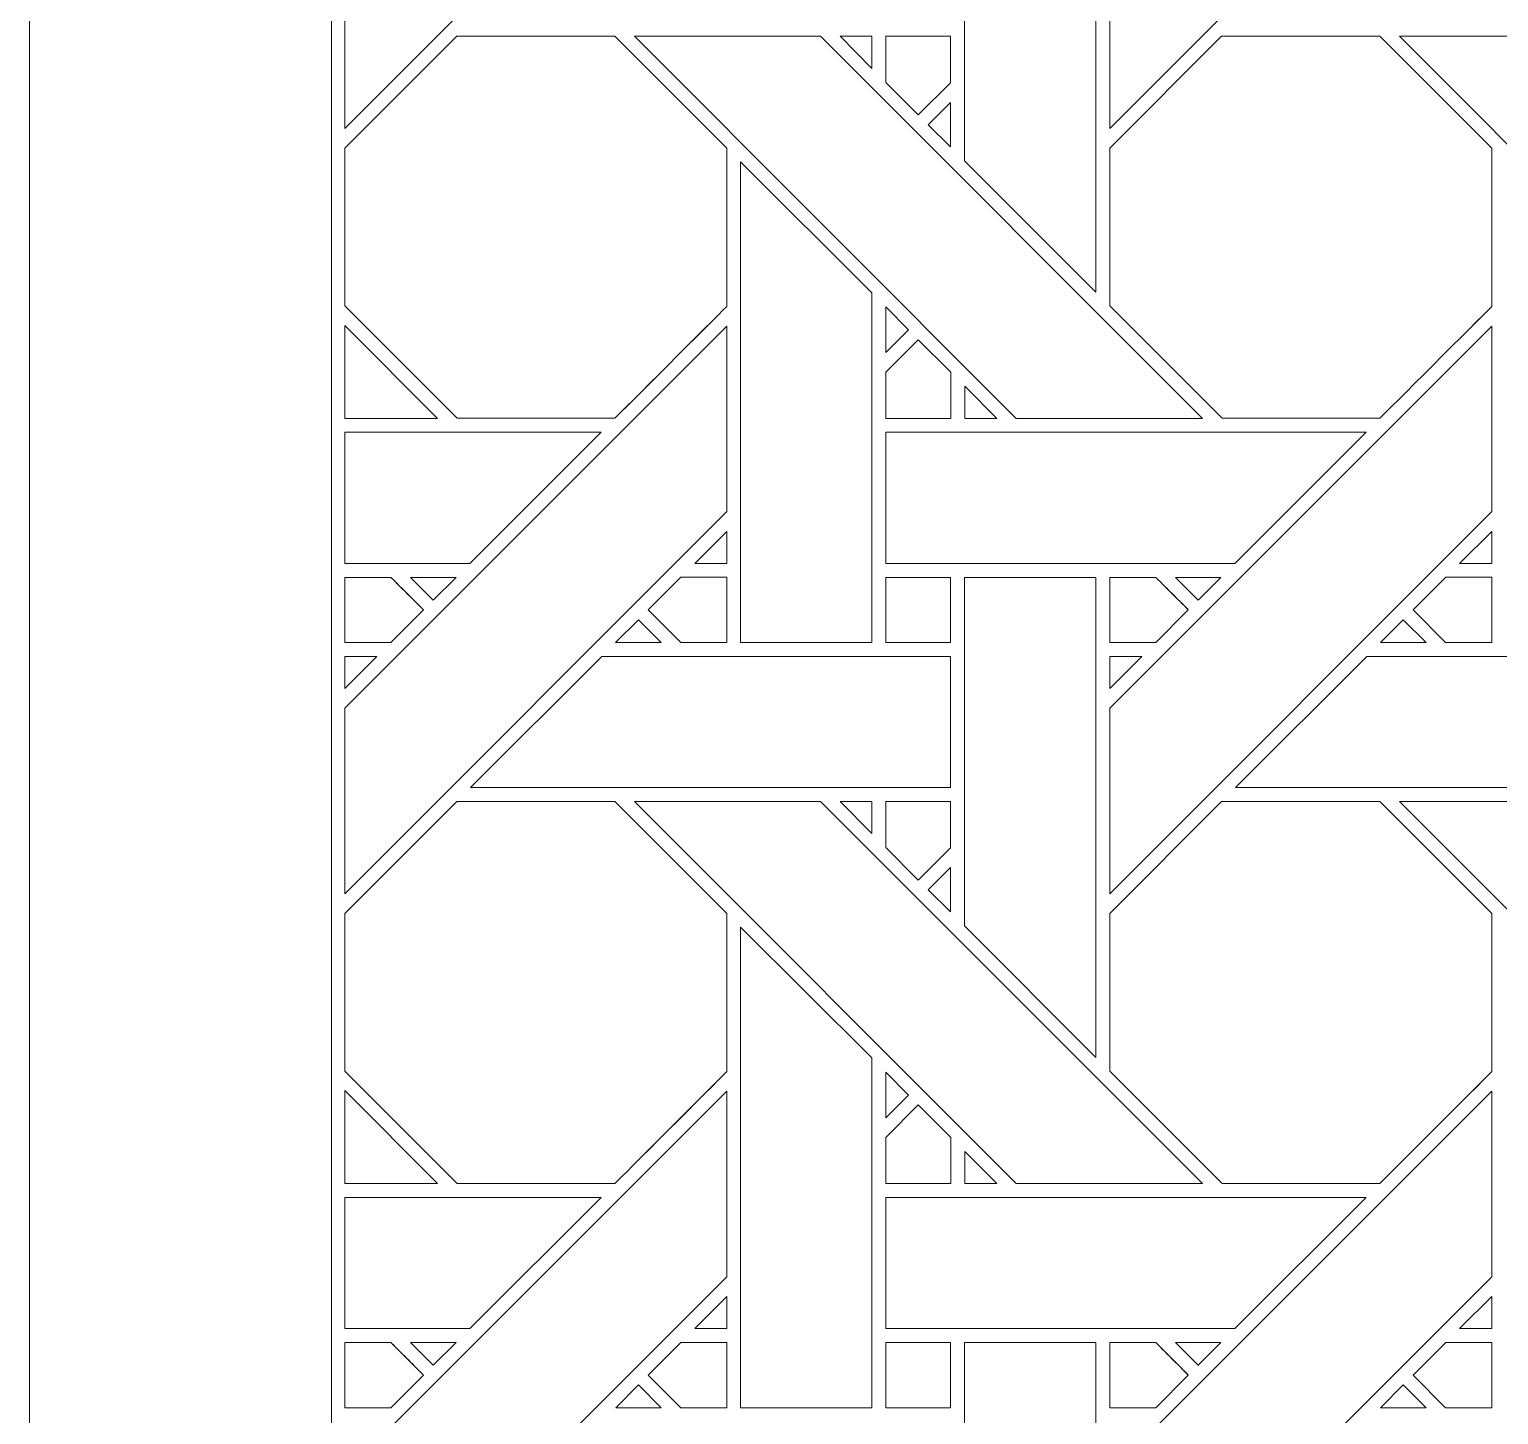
# Model space of a CAD drawing. Header units: inches. Extents: x 9.38 to 15.38, y 6.09 to 12.09.
# Drawn here: x 9.383 to 11.205, y 9.046 to 10.763 of the extents above; entities that cross this region are included whole.
import ezdxf

# ---------------------------------------------------------------- set-up
doc = ezdxf.new("R2010")
doc.units = ezdxf.units.IN
doc.header["$MEASUREMENT"] = 0
doc.layers.add('Design', color=7, linetype='Continuous', lineweight=0)

msp = doc.modelspace()

# ---------------------------------------------------------------- linework, layer by layer
at = {"layer": 'Design'}
for points, knots in [([(9.3829, 12.0948), (9.3829, 12.0948), (9.3829, 6.0948), (9.3829, 6.0948), (9.3829, 6.0948), (15.3829, 6.0948), (15.3829, 6.0948), (15.3829, 6.0948), (15.3829, 12.0948), (15.3829, 12.0948), (15.3829, 12.0948), (9.3829, 12.0948), (9.3829, 12.0948)], [0, 0, 0, 0, 1, 1, 1, 2, 2, 2, 3, 3, 3, 4, 4, 4, 4]), ([(9.7577, 11.7199), (9.7577, 11.7199), (9.7577, 6.4696), (9.7577, 6.4696), (9.7577, 6.4696), (15.008, 6.4696), (15.008, 6.4696), (15.008, 6.4696), (15.008, 11.7199), (15.008, 11.7199), (15.008, 11.7199), (9.7577, 11.7199), (9.7577, 11.7199)], [0, 0, 0, 0, 1, 1, 1, 2, 2, 2, 3, 3, 3, 4, 4, 4, 4]), ([(10.2479, 11.3441), (10.2479, 11.3441), (10.2479, 11.1141), (10.2479, 11.1141), (10.2479, 11.1141), (9.7742, 10.6404), (9.7742, 10.6404), (9.7742, 10.6404), (9.7742, 10.8705), (9.7742, 10.8705), (9.7742, 10.8705), (10.2479, 11.3441), (10.2479, 11.3441)], [0, 0, 0, 0, 1, 1, 1, 2, 2, 2, 3, 3, 3, 4, 4, 4, 4]), ([(11.1966, 11.1141), (11.1966, 11.1141), (10.7229, 10.6404), (10.7229, 10.6404), (10.7229, 10.6404), (10.7229, 10.8705), (10.7229, 10.8705), (10.7229, 10.8705), (11.1966, 11.3441), (11.1966, 11.3441), (11.1966, 11.3441), (11.1966, 11.1141), (11.1966, 11.1141)], [0, 0, 0, 0, 1, 1, 1, 2, 2, 2, 3, 3, 3, 4, 4, 4, 4]), ([(10.7058, 11.0326), (10.7058, 11.0326), (10.7058, 10.4375), (10.7058, 10.4375), (10.7058, 10.4375), (10.5429, 10.6005), (10.5429, 10.6005), (10.5429, 10.6005), (10.5429, 11.0326), (10.5429, 11.0326), (10.5429, 11.0326), (10.7058, 11.0326), (10.7058, 11.0326)], [0, 0, 0, 0, 1, 1, 1, 2, 2, 2, 3, 3, 3, 4, 4, 4, 4]), ([(9.9129, 10.7548), (9.9129, 10.7548), (10.1091, 10.7548), (10.1091, 10.7548), (10.1091, 10.7548), (10.2478, 10.6161), (10.2478, 10.6161), (10.2478, 10.6161), (10.2478, 10.4199), (10.2478, 10.4199), (10.23, 10.4019), (10.1181, 10.2902), (10.1091, 10.2812), (10.1091, 10.2812), (9.9134, 10.2812), (9.9134, 10.2812), (9.9134, 10.2812), (9.7742, 10.4204), (9.7742, 10.4204), (9.7742, 10.4204), (9.7742, 10.6161), (9.7742, 10.6161), (9.7742, 10.6161), (9.9129, 10.7548), (9.9129, 10.7548)], [0, 0, 0, 0, 1, 1, 1, 2, 2, 2, 3, 3, 3, 4, 4, 4, 5, 5, 5, 6, 6, 6, 7, 7, 7, 8, 8, 8, 8]), ([(9.9129, 10.7548), (9.9129, 10.7548), (10.1091, 10.7548), (10.1091, 10.7548), (10.1091, 10.7548), (10.2478, 10.6161), (10.2478, 10.6161), (10.2478, 10.6161), (10.2478, 10.4199), (10.2478, 10.4199), (10.23, 10.4018), (10.118, 10.2901), (10.1091, 10.2812), (10.1091, 10.2812), (9.9134, 10.2812), (9.9134, 10.2812), (9.9134, 10.2812), (9.7742, 10.4204), (9.7742, 10.4204), (9.7742, 10.4204), (9.7742, 10.6161), (9.7742, 10.6161), (9.7742, 10.6161), (9.9129, 10.7548), (9.9129, 10.7548)], [0, 0, 0, 0, 1, 1, 1, 2, 2, 2, 3, 3, 3, 4, 4, 4, 5, 5, 5, 6, 6, 6, 7, 7, 7, 8, 8, 8, 8]), ([(10.3643, 10.7548), (10.3643, 10.7548), (10.838, 10.2811), (10.838, 10.2811), (10.838, 10.2811), (10.6069, 10.2811), (10.6069, 10.2811), (10.6069, 10.2811), (10.1334, 10.7548), (10.1334, 10.7548), (10.1334, 10.7548), (10.3643, 10.7548), (10.3643, 10.7548)], [0, 0, 0, 0, 1, 1, 1, 2, 2, 2, 3, 3, 3, 4, 4, 4, 4]), ([(10.4279, 10.7548), (10.4279, 10.7548), (10.4279, 10.715), (10.4279, 10.715), (10.4279, 10.715), (10.3884, 10.7548), (10.3884, 10.7548), (10.3884, 10.7548), (10.4279, 10.7548), (10.4279, 10.7548)], [0, 0, 0, 0, 1, 1, 1, 2, 2, 2, 3, 3, 3, 3]), ([(10.5253, 10.7548), (10.5253, 10.7548), (10.5253, 10.6972), (10.5253, 10.6972), (10.5253, 10.6972), (10.4854, 10.6573), (10.4854, 10.6573), (10.4854, 10.6573), (10.445, 10.6976), (10.445, 10.6976), (10.445, 10.6976), (10.445, 10.7548), (10.445, 10.7548), (10.445, 10.7548), (10.5253, 10.7548), (10.5253, 10.7548)], [0, 0, 0, 0, 1, 1, 1, 2, 2, 2, 3, 3, 3, 4, 4, 4, 5, 5, 5, 5]), ([(10.4854, 10.6573), (10.4854, 10.6573), (10.445, 10.6976), (10.445, 10.6976), (10.445, 10.6976), (10.445, 10.7548), (10.445, 10.7548), (10.445, 10.7548), (10.5253, 10.7548), (10.5253, 10.7548), (10.5253, 10.7548), (10.5253, 10.6972), (10.5253, 10.6972), (10.5253, 10.6972), (10.4854, 10.6573), (10.4854, 10.6573)], [0, 0, 0, 0, 1, 1, 1, 2, 2, 2, 3, 3, 3, 4, 4, 4, 5, 5, 5, 5]), ([(10.8616, 10.7548), (10.8616, 10.7548), (11.0578, 10.7548), (11.0578, 10.7548), (11.0578, 10.7548), (11.1966, 10.6161), (11.1966, 10.6161), (11.1966, 10.6161), (11.1966, 10.4198), (11.1966, 10.4198), (11.1788, 10.4019), (11.0669, 10.2902), (11.0579, 10.2812), (11.0579, 10.2812), (10.8622, 10.2812), (10.8622, 10.2812), (10.8622, 10.2812), (10.7229, 10.4204), (10.7229, 10.4204), (10.7229, 10.4204), (10.7229, 10.6161), (10.7229, 10.6161), (10.7229, 10.6161), (10.8616, 10.7548), (10.8616, 10.7548)], [0, 0, 0, 0, 1, 1, 1, 2, 2, 2, 3, 3, 3, 4, 4, 4, 5, 5, 5, 6, 6, 6, 7, 7, 7, 8, 8, 8, 8]), ([(11.1966, 10.6161), (11.1966, 10.6161), (11.1966, 10.4198), (11.1966, 10.4198), (11.1787, 10.4019), (11.0668, 10.2901), (11.0579, 10.2812), (11.0579, 10.2812), (10.8622, 10.2812), (10.8622, 10.2812), (10.8622, 10.2812), (10.7229, 10.4204), (10.7229, 10.4204), (10.7229, 10.4204), (10.7229, 10.6161), (10.7229, 10.6161), (10.7229, 10.6161), (10.8616, 10.7548), (10.8616, 10.7548), (10.8616, 10.7548), (11.0578, 10.7548), (11.0578, 10.7548), (11.0578, 10.7548), (11.1966, 10.6161), (11.1966, 10.6161)], [0, 0, 0, 0, 1, 1, 1, 2, 2, 2, 3, 3, 3, 4, 4, 4, 5, 5, 5, 6, 6, 6, 7, 7, 7, 8, 8, 8, 8]), ([(11.7867, 10.2811), (11.7867, 10.2811), (11.5556, 10.2811), (11.5556, 10.2811), (11.5556, 10.2811), (11.0821, 10.7548), (11.0821, 10.7548), (11.0821, 10.7548), (11.313, 10.7548), (11.313, 10.7548), (11.313, 10.7548), (11.7867, 10.2811), (11.7867, 10.2811)], [0, 0, 0, 0, 1, 1, 1, 2, 2, 2, 3, 3, 3, 4, 4, 4, 4]), ([(10.5253, 10.6729), (10.5253, 10.6729), (10.5253, 10.6178), (10.5253, 10.6178), (10.5253, 10.6178), (10.4976, 10.6452), (10.4976, 10.6452), (10.4976, 10.6452), (10.5253, 10.6729), (10.5253, 10.6729)], [0, 0, 0, 0, 1, 1, 1, 2, 2, 2, 3, 3, 3, 3]), ([(10.4278, 10.4368), (10.4278, 10.4368), (10.4278, 10.0031), (10.4278, 10.0031), (10.4278, 10.0031), (10.265, 10.0031), (10.265, 10.0031), (10.265, 10.0031), (10.265, 10.599), (10.265, 10.599), (10.265, 10.599), (10.4278, 10.4368), (10.4278, 10.4368)], [0, 0, 0, 0, 1, 1, 1, 2, 2, 2, 3, 3, 3, 4, 4, 4, 4]), ([(10.4451, 10.3626), (10.4451, 10.3626), (10.4451, 10.4193), (10.4451, 10.4193), (10.4451, 10.4193), (10.4733, 10.3908), (10.4733, 10.3908), (10.4733, 10.3908), (10.4451, 10.3626), (10.4451, 10.3626)], [0, 0, 0, 0, 1, 1, 1, 2, 2, 2, 3, 3, 3, 3]), ([(9.8892, 10.2811), (9.8892, 10.2811), (9.7742, 10.2811), (9.7742, 10.2811), (9.7742, 10.2811), (9.7742, 10.3962), (9.7742, 10.3962), (9.7742, 10.3962), (9.8892, 10.2811), (9.8892, 10.2811)], [0, 0, 0, 0, 1, 1, 1, 2, 2, 2, 3, 3, 3, 3]), ([(10.2479, 10.3954), (10.2479, 10.3954), (10.2479, 10.1654), (10.2479, 10.1654), (10.2479, 10.1654), (9.7742, 9.6917), (9.7742, 9.6917), (9.7742, 9.6917), (9.7742, 9.9218), (9.7742, 9.9218), (9.7742, 9.9218), (10.2479, 10.3954), (10.2479, 10.3954)], [0, 0, 0, 0, 1, 1, 1, 2, 2, 2, 3, 3, 3, 4, 4, 4, 4]), ([(10.7229, 9.9218), (10.7229, 9.9218), (11.1966, 10.3954), (11.1966, 10.3954), (11.1966, 10.3954), (11.1966, 10.1654), (11.1966, 10.1654), (11.1966, 10.1654), (10.7229, 9.6917), (10.7229, 9.6917), (10.7229, 9.6917), (10.7229, 9.9218), (10.7229, 9.9218)], [0, 0, 0, 0, 1, 1, 1, 2, 2, 2, 3, 3, 3, 4, 4, 4, 4]), ([(10.4451, 10.2809), (10.4451, 10.2809), (10.4451, 10.3382), (10.4451, 10.3382), (10.4451, 10.3382), (10.4854, 10.3785), (10.4854, 10.3785), (10.4854, 10.3785), (10.5257, 10.3382), (10.5257, 10.3382), (10.5257, 10.3382), (10.5257, 10.2809), (10.5257, 10.2809), (10.5257, 10.2809), (10.4451, 10.2809), (10.4451, 10.2809)], [0, 0, 0, 0, 1, 1, 1, 2, 2, 2, 3, 3, 3, 4, 4, 4, 5, 5, 5, 5]), ([(10.4854, 10.3785), (10.4854, 10.3785), (10.5257, 10.3382), (10.5257, 10.3382), (10.5257, 10.3382), (10.5257, 10.2809), (10.5257, 10.2809), (10.5257, 10.2809), (10.4451, 10.2809), (10.4451, 10.2809), (10.4451, 10.2809), (10.4451, 10.3382), (10.4451, 10.3382), (10.4451, 10.3382), (10.4854, 10.3785), (10.4854, 10.3785)], [0, 0, 0, 0, 1, 1, 1, 2, 2, 2, 3, 3, 3, 4, 4, 4, 5, 5, 5, 5]), ([(10.543, 10.2811), (10.543, 10.2811), (10.543, 10.3209), (10.543, 10.3209), (10.543, 10.3209), (10.5827, 10.2811), (10.5827, 10.2811), (10.5827, 10.2811), (10.543, 10.2811), (10.543, 10.2811)], [0, 0, 0, 0, 1, 1, 1, 2, 2, 2, 3, 3, 3, 3]), ([(9.7742, 10.2639), (9.7742, 10.2639), (10.0921, 10.2639), (10.0921, 10.2639), (10.0921, 10.2639), (9.9293, 10.1012), (9.9293, 10.1012), (9.9293, 10.1012), (9.7742, 10.1012), (9.7742, 10.1012), (9.7742, 10.1012), (9.7742, 10.2639), (9.7742, 10.2639)], [0, 0, 0, 0, 1, 1, 1, 2, 2, 2, 3, 3, 3, 4, 4, 4, 4]), ([(10.4451, 10.1012), (10.4451, 10.1012), (10.4451, 10.2639), (10.4451, 10.2639), (10.4451, 10.2639), (11.0408, 10.2639), (11.0408, 10.2639), (11.0408, 10.2639), (10.8781, 10.1012), (10.8781, 10.1012), (10.8781, 10.1012), (10.4451, 10.1012), (10.4451, 10.1012)], [0, 0, 0, 0, 1, 1, 1, 2, 2, 2, 3, 3, 3, 4, 4, 4, 4]), ([(10.2081, 10.1012), (10.2081, 10.1012), (10.2479, 10.141), (10.2479, 10.141), (10.2479, 10.141), (10.2479, 10.1012), (10.2479, 10.1012), (10.2479, 10.1012), (10.2081, 10.1012), (10.2081, 10.1012)], [0, 0, 0, 0, 1, 1, 1, 2, 2, 2, 3, 3, 3, 3]), ([(11.1568, 10.1012), (11.1568, 10.1012), (11.1966, 10.141), (11.1966, 10.141), (11.1966, 10.141), (11.1966, 10.1012), (11.1966, 10.1012), (11.1966, 10.1012), (11.1568, 10.1012), (11.1568, 10.1012)], [0, 0, 0, 0, 1, 1, 1, 2, 2, 2, 3, 3, 3, 3]), ([(9.8313, 10.0839), (9.8364, 10.0788), (9.8672, 10.048), (9.8716, 10.0436), (9.8716, 10.0436), (9.8312, 10.0032), (9.8312, 10.0032), (9.8312, 10.0032), (9.7742, 10.0032), (9.7742, 10.0032), (9.7742, 10.0032), (9.7742, 10.0839), (9.7742, 10.0839), (9.7742, 10.0839), (9.8313, 10.0839), (9.8313, 10.0839)], [0, 0, 0, 0, 1, 1, 1, 2, 2, 2, 3, 3, 3, 4, 4, 4, 5, 5, 5, 5]), ([(9.8559, 10.0593), (9.8559, 10.0593), (9.8716, 10.0436), (9.8716, 10.0436), (9.8716, 10.0436), (9.8312, 10.0032), (9.8312, 10.0032), (9.8312, 10.0032), (9.7742, 10.0032), (9.7742, 10.0032), (9.7742, 10.0032), (9.7742, 10.0839), (9.7742, 10.0839), (9.7742, 10.0839), (9.8313, 10.0839), (9.8313, 10.0839), (9.8366, 10.0786), (9.8466, 10.0686), (9.8559, 10.0593)], [0, 0, 0, 0, 1, 1, 1, 2, 2, 2, 3, 3, 3, 4, 4, 4, 5, 5, 5, 6, 6, 6, 6]), ([(9.8838, 10.0557), (9.8838, 10.0557), (9.8556, 10.0839), (9.8556, 10.0839), (9.8556, 10.0839), (9.9121, 10.0839), (9.9121, 10.0839), (9.9121, 10.0839), (9.8838, 10.0557), (9.8838, 10.0557)], [0, 0, 0, 0, 1, 1, 1, 2, 2, 2, 3, 3, 3, 3]), ([(10.1907, 10.0031), (10.1907, 10.0031), (10.1504, 10.0435), (10.1504, 10.0435), (10.1504, 10.0435), (10.1908, 10.084), (10.1908, 10.084), (10.1908, 10.084), (10.2479, 10.084), (10.2479, 10.084), (10.2479, 10.084), (10.2479, 10.0031), (10.2479, 10.0031), (10.2479, 10.0031), (10.1907, 10.0031), (10.1907, 10.0031)], [0, 0, 0, 0, 1, 1, 1, 2, 2, 2, 3, 3, 3, 4, 4, 4, 5, 5, 5, 5]), ([(10.2479, 10.084), (10.2479, 10.084), (10.2479, 10.0031), (10.2479, 10.0031), (10.2479, 10.0031), (10.1907, 10.0031), (10.1907, 10.0031), (10.1907, 10.0031), (10.1504, 10.0435), (10.1504, 10.0435), (10.1504, 10.0435), (10.1908, 10.084), (10.1908, 10.084), (10.1908, 10.084), (10.2479, 10.084), (10.2479, 10.084)], [0, 0, 0, 0, 1, 1, 1, 2, 2, 2, 3, 3, 3, 4, 4, 4, 5, 5, 5, 5]), ([(10.4451, 10.0031), (10.4451, 10.0031), (10.4451, 10.0839), (10.4451, 10.0839), (10.4451, 10.0839), (10.5253, 10.0839), (10.5253, 10.0839), (10.5253, 10.0839), (10.5253, 10.0031), (10.5253, 10.0031), (10.5253, 10.0031), (10.4451, 10.0031), (10.4451, 10.0031)], [0, 0, 0, 0, 1, 1, 1, 2, 2, 2, 3, 3, 3, 4, 4, 4, 4]), ([(10.4451, 10.0839), (10.4451, 10.0839), (10.5253, 10.0839), (10.5253, 10.0839), (10.5253, 10.0839), (10.5253, 10.0031), (10.5253, 10.0031), (10.5253, 10.0031), (10.4451, 10.0031), (10.4451, 10.0031), (10.4451, 10.0031), (10.4451, 10.0839), (10.4451, 10.0839)], [0, 0, 0, 0, 1, 1, 1, 2, 2, 2, 3, 3, 3, 4, 4, 4, 4]), ([(10.7058, 10.0839), (10.7058, 10.0839), (10.7058, 9.4888), (10.7058, 9.4888), (10.7058, 9.4888), (10.5429, 9.6517), (10.5429, 9.6517), (10.5429, 9.6517), (10.5429, 10.0839), (10.5429, 10.0839), (10.5429, 10.0839), (10.7058, 10.0839), (10.7058, 10.0839)], [0, 0, 0, 0, 1, 1, 1, 2, 2, 2, 3, 3, 3, 4, 4, 4, 4]), ([(10.78, 10.0839), (10.7851, 10.0788), (10.8159, 10.048), (10.8203, 10.0436), (10.8203, 10.0436), (10.7799, 10.0032), (10.7799, 10.0032), (10.7799, 10.0032), (10.7229, 10.0032), (10.7229, 10.0032), (10.7229, 10.0032), (10.7229, 10.0839), (10.7229, 10.0839), (10.7229, 10.0839), (10.78, 10.0839), (10.78, 10.0839)], [0, 0, 0, 0, 1, 1, 1, 2, 2, 2, 3, 3, 3, 4, 4, 4, 5, 5, 5, 5]), ([(10.8203, 10.0436), (10.8203, 10.0436), (10.7799, 10.0032), (10.7799, 10.0032), (10.7799, 10.0032), (10.7229, 10.0032), (10.7229, 10.0032), (10.7229, 10.0032), (10.7229, 10.0839), (10.7229, 10.0839), (10.7229, 10.0839), (10.78, 10.0839), (10.78, 10.0839), (10.7852, 10.0787), (10.816, 10.0479), (10.8203, 10.0436)], [0, 0, 0, 0, 1, 1, 1, 2, 2, 2, 3, 3, 3, 4, 4, 4, 5, 5, 5, 5]), ([(10.8044, 10.0839), (10.8044, 10.0839), (10.8608, 10.0839), (10.8608, 10.0839), (10.8608, 10.0839), (10.8326, 10.0557), (10.8326, 10.0557), (10.8326, 10.0557), (10.8044, 10.0839), (10.8044, 10.0839)], [0, 0, 0, 0, 1, 1, 1, 2, 2, 2, 3, 3, 3, 3]), ([(11.1395, 10.0031), (11.1395, 10.0031), (11.0991, 10.0435), (11.0991, 10.0435), (11.0991, 10.0435), (11.1396, 10.084), (11.1396, 10.084), (11.1396, 10.084), (11.1966, 10.084), (11.1966, 10.084), (11.1966, 10.084), (11.1966, 10.0031), (11.1966, 10.0031), (11.1966, 10.0031), (11.1395, 10.0031), (11.1395, 10.0031)], [0, 0, 0, 0, 1, 1, 1, 2, 2, 2, 3, 3, 3, 4, 4, 4, 5, 5, 5, 5]), ([(11.0991, 10.0435), (11.0991, 10.0435), (11.1396, 10.084), (11.1396, 10.084), (11.1396, 10.084), (11.1966, 10.084), (11.1966, 10.084), (11.1966, 10.084), (11.1966, 10.0031), (11.1966, 10.0031), (11.1966, 10.0031), (11.1395, 10.0031), (11.1395, 10.0031), (11.1395, 10.0031), (11.0991, 10.0435), (11.0991, 10.0435)], [0, 0, 0, 0, 1, 1, 1, 2, 2, 2, 3, 3, 3, 4, 4, 4, 5, 5, 5, 5]), ([(10.1666, 10.0031), (10.1666, 10.0031), (10.11, 10.0031), (10.11, 10.0031), (10.11, 10.0031), (10.1383, 10.0314), (10.1383, 10.0314), (10.1383, 10.0314), (10.1666, 10.0031), (10.1666, 10.0031)], [0, 0, 0, 0, 1, 1, 1, 2, 2, 2, 3, 3, 3, 3]), ([(11.1153, 10.0031), (11.1153, 10.0031), (11.0588, 10.0031), (11.0588, 10.0031), (11.0588, 10.0031), (11.087, 10.0314), (11.087, 10.0314), (11.087, 10.0314), (11.1153, 10.0031), (11.1153, 10.0031)], [0, 0, 0, 0, 1, 1, 1, 2, 2, 2, 3, 3, 3, 3]), ([(9.7742, 9.9462), (9.7742, 9.9462), (9.7742, 9.986), (9.7742, 9.986), (9.7742, 9.986), (9.814, 9.986), (9.814, 9.986), (9.814, 9.986), (9.7742, 9.9462), (9.7742, 9.9462)], [0, 0, 0, 0, 1, 1, 1, 2, 2, 2, 3, 3, 3, 3]), ([(10.5253, 9.986), (10.5253, 9.986), (10.5253, 9.8232), (10.5253, 9.8232), (10.5253, 9.8232), (9.93, 9.8232), (9.93, 9.8232), (9.93, 9.8232), (10.0929, 9.986), (10.0929, 9.986), (10.0929, 9.986), (10.5253, 9.986), (10.5253, 9.986)], [0, 0, 0, 0, 1, 1, 1, 2, 2, 2, 3, 3, 3, 4, 4, 4, 4]), ([(10.7628, 9.986), (10.7628, 9.986), (10.7229, 9.9462), (10.7229, 9.9462), (10.7229, 9.9462), (10.7229, 9.986), (10.7229, 9.986), (10.7229, 9.986), (10.7628, 9.986), (10.7628, 9.986)], [0, 0, 0, 0, 1, 1, 1, 2, 2, 2, 3, 3, 3, 3]), ([(11.0416, 9.986), (11.0416, 9.986), (11.4741, 9.986), (11.4741, 9.986), (11.4741, 9.986), (11.4741, 9.8232), (11.4741, 9.8232), (11.4741, 9.8232), (10.8788, 9.8232), (10.8788, 9.8232), (10.8788, 9.8232), (11.0416, 9.986), (11.0416, 9.986)], [0, 0, 0, 0, 1, 1, 1, 2, 2, 2, 3, 3, 3, 4, 4, 4, 4]), ([(9.9129, 9.8061), (9.9129, 9.8061), (10.1091, 9.8061), (10.1091, 9.8061), (10.1091, 9.8061), (10.2478, 9.6673), (10.2478, 9.6673), (10.2478, 9.6673), (10.2478, 9.4711), (10.2478, 9.4711), (10.23, 9.4532), (10.1181, 9.3414), (10.1091, 9.3324), (10.1091, 9.3324), (9.9134, 9.3324), (9.9134, 9.3324), (9.9134, 9.3324), (9.7742, 9.4717), (9.7742, 9.4717), (9.7742, 9.4717), (9.7742, 9.6673), (9.7742, 9.6673), (9.7742, 9.6673), (9.9129, 9.8061), (9.9129, 9.8061)], [0, 0, 0, 0, 1, 1, 1, 2, 2, 2, 3, 3, 3, 4, 4, 4, 5, 5, 5, 6, 6, 6, 7, 7, 7, 8, 8, 8, 8]), ([(9.9129, 9.8061), (9.9129, 9.8061), (10.1091, 9.8061), (10.1091, 9.8061), (10.1091, 9.8061), (10.2478, 9.6673), (10.2478, 9.6673), (10.2478, 9.6673), (10.2478, 9.4711), (10.2478, 9.4711), (10.2301, 9.4533), (10.1182, 9.3415), (10.1091, 9.3324), (10.1091, 9.3324), (9.9134, 9.3324), (9.9134, 9.3324), (9.9134, 9.3324), (9.7742, 9.4717), (9.7742, 9.4717), (9.7742, 9.4717), (9.7742, 9.6673), (9.7742, 9.6673), (9.7742, 9.6673), (9.9129, 9.8061), (9.9129, 9.8061)], [0, 0, 0, 0, 1, 1, 1, 2, 2, 2, 3, 3, 3, 4, 4, 4, 5, 5, 5, 6, 6, 6, 7, 7, 7, 8, 8, 8, 8]), ([(10.3643, 9.8061), (10.3643, 9.8061), (10.838, 9.3324), (10.838, 9.3324), (10.838, 9.3324), (10.6069, 9.3324), (10.6069, 9.3324), (10.6069, 9.3324), (10.1334, 9.8061), (10.1334, 9.8061), (10.1334, 9.8061), (10.3643, 9.8061), (10.3643, 9.8061)], [0, 0, 0, 0, 1, 1, 1, 2, 2, 2, 3, 3, 3, 4, 4, 4, 4]), ([(10.4279, 9.8061), (10.4279, 9.8061), (10.4279, 9.7662), (10.4279, 9.7662), (10.4279, 9.7662), (10.3884, 9.8061), (10.3884, 9.8061), (10.3884, 9.8061), (10.4279, 9.8061), (10.4279, 9.8061)], [0, 0, 0, 0, 1, 1, 1, 2, 2, 2, 3, 3, 3, 3]), ([(10.5253, 9.8061), (10.5253, 9.8061), (10.5253, 9.7485), (10.5253, 9.7485), (10.5253, 9.7485), (10.4854, 9.7085), (10.4854, 9.7085), (10.4854, 9.7085), (10.445, 9.7489), (10.445, 9.7489), (10.445, 9.7489), (10.445, 9.8061), (10.445, 9.8061), (10.445, 9.8061), (10.5253, 9.8061), (10.5253, 9.8061)], [0, 0, 0, 0, 1, 1, 1, 2, 2, 2, 3, 3, 3, 4, 4, 4, 5, 5, 5, 5]), ([(10.4854, 9.7085), (10.4854, 9.7085), (10.445, 9.7489), (10.445, 9.7489), (10.445, 9.7489), (10.445, 9.8061), (10.445, 9.8061), (10.445, 9.8061), (10.5253, 9.8061), (10.5253, 9.8061), (10.5253, 9.8061), (10.5253, 9.7485), (10.5253, 9.7485), (10.5253, 9.7485), (10.4854, 9.7085), (10.4854, 9.7085)], [0, 0, 0, 0, 1, 1, 1, 2, 2, 2, 3, 3, 3, 4, 4, 4, 5, 5, 5, 5]), ([(10.8616, 9.8061), (10.8616, 9.8061), (11.0578, 9.8061), (11.0578, 9.8061), (11.0578, 9.8061), (11.1966, 9.6673), (11.1966, 9.6673), (11.1966, 9.6673), (11.1966, 9.4711), (11.1966, 9.4711), (11.1788, 9.4532), (11.0669, 9.3414), (11.0579, 9.3324), (11.0579, 9.3324), (10.8622, 9.3324), (10.8622, 9.3324), (10.8622, 9.3324), (10.7229, 9.4717), (10.7229, 9.4717), (10.7229, 9.4717), (10.7229, 9.6673), (10.7229, 9.6673), (10.7229, 9.6673), (10.8616, 9.8061), (10.8616, 9.8061)], [0, 0, 0, 0, 1, 1, 1, 2, 2, 2, 3, 3, 3, 4, 4, 4, 5, 5, 5, 6, 6, 6, 7, 7, 7, 8, 8, 8, 8]), ([(10.7229, 9.6673), (10.7229, 9.6673), (10.8616, 9.8061), (10.8616, 9.8061), (10.8616, 9.8061), (11.0578, 9.8061), (11.0578, 9.8061), (11.0578, 9.8061), (11.1966, 9.6673), (11.1966, 9.6673), (11.1966, 9.6673), (11.1966, 9.4711), (11.1966, 9.4711), (11.1787, 9.4531), (11.0668, 9.3414), (11.0579, 9.3324), (11.0579, 9.3324), (10.8622, 9.3324), (10.8622, 9.3324), (10.8622, 9.3324), (10.7229, 9.4717), (10.7229, 9.4717), (10.7229, 9.4717), (10.7229, 9.6673), (10.7229, 9.6673)], [0, 0, 0, 0, 1, 1, 1, 2, 2, 2, 3, 3, 3, 4, 4, 4, 5, 5, 5, 6, 6, 6, 7, 7, 7, 8, 8, 8, 8]), ([(11.313, 9.8061), (11.313, 9.8061), (11.7867, 9.3324), (11.7867, 9.3324), (11.7867, 9.3324), (11.5556, 9.3324), (11.5556, 9.3324), (11.5556, 9.3324), (11.0821, 9.8061), (11.0821, 9.8061), (11.0821, 9.8061), (11.313, 9.8061), (11.313, 9.8061)], [0, 0, 0, 0, 1, 1, 1, 2, 2, 2, 3, 3, 3, 4, 4, 4, 4]), ([(10.5253, 9.7242), (10.5253, 9.7242), (10.5253, 9.6691), (10.5253, 9.6691), (10.5253, 9.6691), (10.4976, 9.6964), (10.4976, 9.6964), (10.4976, 9.6964), (10.5253, 9.7242), (10.5253, 9.7242)], [0, 0, 0, 0, 1, 1, 1, 2, 2, 2, 3, 3, 3, 3]), ([(10.4278, 9.4881), (10.4278, 9.4881), (10.4278, 9.0544), (10.4278, 9.0544), (10.4278, 9.0544), (10.265, 9.0544), (10.265, 9.0544), (10.265, 9.0544), (10.265, 9.6502), (10.265, 9.6502), (10.265, 9.6502), (10.4278, 9.4881), (10.4278, 9.4881)], [0, 0, 0, 0, 1, 1, 1, 2, 2, 2, 3, 3, 3, 4, 4, 4, 4]), ([(10.4451, 9.4138), (10.4451, 9.4138), (10.4451, 9.4706), (10.4451, 9.4706), (10.4451, 9.4706), (10.4733, 9.442), (10.4733, 9.442), (10.4733, 9.442), (10.4451, 9.4138), (10.4451, 9.4138)], [0, 0, 0, 0, 1, 1, 1, 2, 2, 2, 3, 3, 3, 3]), ([(9.8892, 9.3324), (9.8892, 9.3324), (9.7742, 9.3324), (9.7742, 9.3324), (9.7742, 9.3324), (9.7742, 9.4475), (9.7742, 9.4475), (9.7742, 9.4475), (9.8892, 9.3324), (9.8892, 9.3324)], [0, 0, 0, 0, 1, 1, 1, 2, 2, 2, 3, 3, 3, 3]), ([(10.2479, 9.4467), (10.2479, 9.4467), (10.2479, 9.2166), (10.2479, 9.2166), (10.2479, 9.2166), (9.7742, 8.743), (9.7742, 8.743), (9.7742, 8.743), (9.7742, 8.9731), (9.7742, 8.9731), (9.7742, 8.9731), (10.2479, 9.4467), (10.2479, 9.4467)], [0, 0, 0, 0, 1, 1, 1, 2, 2, 2, 3, 3, 3, 4, 4, 4, 4]), ([(10.7229, 8.9731), (10.7229, 8.9731), (11.1966, 9.4467), (11.1966, 9.4467), (11.1966, 9.4467), (11.1966, 9.2166), (11.1966, 9.2166), (11.1966, 9.2166), (10.7229, 8.743), (10.7229, 8.743), (10.7229, 8.743), (10.7229, 8.9731), (10.7229, 8.9731)], [0, 0, 0, 0, 1, 1, 1, 2, 2, 2, 3, 3, 3, 4, 4, 4, 4]), ([(10.4451, 9.3322), (10.4451, 9.3322), (10.4451, 9.3895), (10.4451, 9.3895), (10.4451, 9.3895), (10.4854, 9.4298), (10.4854, 9.4298), (10.4854, 9.4298), (10.5257, 9.3895), (10.5257, 9.3895), (10.5257, 9.3895), (10.5257, 9.3322), (10.5257, 9.3322), (10.5257, 9.3322), (10.4451, 9.3322), (10.4451, 9.3322)], [0, 0, 0, 0, 1, 1, 1, 2, 2, 2, 3, 3, 3, 4, 4, 4, 5, 5, 5, 5]), ([(10.4854, 9.4298), (10.4854, 9.4298), (10.5257, 9.3895), (10.5257, 9.3895), (10.5257, 9.3895), (10.5257, 9.3322), (10.5257, 9.3322), (10.5257, 9.3322), (10.4451, 9.3322), (10.4451, 9.3322), (10.4451, 9.3322), (10.4451, 9.3895), (10.4451, 9.3895), (10.4451, 9.3895), (10.4854, 9.4298), (10.4854, 9.4298)], [0, 0, 0, 0, 1, 1, 1, 2, 2, 2, 3, 3, 3, 4, 4, 4, 5, 5, 5, 5]), ([(10.543, 9.3324), (10.543, 9.3324), (10.543, 9.3722), (10.543, 9.3722), (10.543, 9.3722), (10.5827, 9.3324), (10.5827, 9.3324), (10.5827, 9.3324), (10.543, 9.3324), (10.543, 9.3324)], [0, 0, 0, 0, 1, 1, 1, 2, 2, 2, 3, 3, 3, 3]), ([(9.7742, 9.3152), (9.7742, 9.3152), (10.0921, 9.3152), (10.0921, 9.3152), (10.0921, 9.3152), (9.9293, 9.1525), (9.9293, 9.1525), (9.9293, 9.1525), (9.7742, 9.1525), (9.7742, 9.1525), (9.7742, 9.1525), (9.7742, 9.3152), (9.7742, 9.3152)], [0, 0, 0, 0, 1, 1, 1, 2, 2, 2, 3, 3, 3, 4, 4, 4, 4]), ([(10.4451, 9.1525), (10.4451, 9.1525), (10.4451, 9.3152), (10.4451, 9.3152), (10.4451, 9.3152), (11.0408, 9.3152), (11.0408, 9.3152), (11.0408, 9.3152), (10.8781, 9.1525), (10.8781, 9.1525), (10.8781, 9.1525), (10.4451, 9.1525), (10.4451, 9.1525)], [0, 0, 0, 0, 1, 1, 1, 2, 2, 2, 3, 3, 3, 4, 4, 4, 4]), ([(10.2081, 9.1525), (10.2081, 9.1525), (10.2479, 9.1923), (10.2479, 9.1923), (10.2479, 9.1923), (10.2479, 9.1525), (10.2479, 9.1525), (10.2479, 9.1525), (10.2081, 9.1525), (10.2081, 9.1525)], [0, 0, 0, 0, 1, 1, 1, 2, 2, 2, 3, 3, 3, 3]), ([(11.1568, 9.1525), (11.1568, 9.1525), (11.1966, 9.1923), (11.1966, 9.1923), (11.1966, 9.1923), (11.1966, 9.1525), (11.1966, 9.1525), (11.1966, 9.1525), (11.1568, 9.1525), (11.1568, 9.1525)], [0, 0, 0, 0, 1, 1, 1, 2, 2, 2, 3, 3, 3, 3]), ([(9.8313, 9.1352), (9.8364, 9.1301), (9.8672, 9.0993), (9.8716, 9.0948), (9.8716, 9.0948), (9.8312, 9.0544), (9.8312, 9.0544), (9.8312, 9.0544), (9.7742, 9.0544), (9.7742, 9.0544), (9.7742, 9.0544), (9.7742, 9.1352), (9.7742, 9.1352), (9.7742, 9.1352), (9.8313, 9.1352), (9.8313, 9.1352)], [0, 0, 0, 0, 1, 1, 1, 2, 2, 2, 3, 3, 3, 4, 4, 4, 5, 5, 5, 5]), ([(9.8565, 9.11), (9.8565, 9.11), (9.8716, 9.0948), (9.8716, 9.0948), (9.8716, 9.0948), (9.8312, 9.0544), (9.8312, 9.0544), (9.8312, 9.0544), (9.7742, 9.0544), (9.7742, 9.0544), (9.7742, 9.0544), (9.7742, 9.1352), (9.7742, 9.1352), (9.7742, 9.1352), (9.8313, 9.1352), (9.8313, 9.1352), (9.8368, 9.1297), (9.847, 9.1195), (9.8565, 9.11)], [0, 0, 0, 0, 1, 1, 1, 2, 2, 2, 3, 3, 3, 4, 4, 4, 5, 5, 5, 6, 6, 6, 6]), ([(9.8838, 9.107), (9.8838, 9.107), (9.8556, 9.1352), (9.8556, 9.1352), (9.8556, 9.1352), (9.9121, 9.1352), (9.9121, 9.1352), (9.9121, 9.1352), (9.8838, 9.107), (9.8838, 9.107)], [0, 0, 0, 0, 1, 1, 1, 2, 2, 2, 3, 3, 3, 3]), ([(10.1907, 9.0544), (10.1907, 9.0544), (10.1504, 9.0948), (10.1504, 9.0948), (10.1504, 9.0948), (10.1908, 9.1352), (10.1908, 9.1352), (10.1908, 9.1352), (10.2479, 9.1352), (10.2479, 9.1352), (10.2479, 9.1352), (10.2479, 9.0544), (10.2479, 9.0544), (10.2479, 9.0544), (10.1907, 9.0544), (10.1907, 9.0544)], [0, 0, 0, 0, 1, 1, 1, 2, 2, 2, 3, 3, 3, 4, 4, 4, 5, 5, 5, 5]), ([(10.2479, 9.1352), (10.2479, 9.1352), (10.2479, 9.0544), (10.2479, 9.0544), (10.2479, 9.0544), (10.1907, 9.0544), (10.1907, 9.0544), (10.1907, 9.0544), (10.1504, 9.0948), (10.1504, 9.0948), (10.1504, 9.0948), (10.1908, 9.1352), (10.1908, 9.1352), (10.1908, 9.1352), (10.2479, 9.1352), (10.2479, 9.1352)], [0, 0, 0, 0, 1, 1, 1, 2, 2, 2, 3, 3, 3, 4, 4, 4, 5, 5, 5, 5]), ([(10.4451, 9.0544), (10.4451, 9.0544), (10.4451, 9.1352), (10.4451, 9.1352), (10.4451, 9.1352), (10.5253, 9.1352), (10.5253, 9.1352), (10.5253, 9.1352), (10.5253, 9.0544), (10.5253, 9.0544), (10.5253, 9.0544), (10.4451, 9.0544), (10.4451, 9.0544)], [0, 0, 0, 0, 1, 1, 1, 2, 2, 2, 3, 3, 3, 4, 4, 4, 4]), ([(10.4451, 9.1352), (10.4451, 9.1352), (10.5253, 9.1352), (10.5253, 9.1352), (10.5253, 9.1352), (10.5253, 9.0544), (10.5253, 9.0544), (10.5253, 9.0544), (10.4451, 9.0544), (10.4451, 9.0544), (10.4451, 9.0544), (10.4451, 9.1352), (10.4451, 9.1352)], [0, 0, 0, 0, 1, 1, 1, 2, 2, 2, 3, 3, 3, 4, 4, 4, 4]), ([(10.7058, 9.1352), (10.7058, 9.1352), (10.7058, 8.5401), (10.7058, 8.5401), (10.7058, 8.5401), (10.5429, 8.703), (10.5429, 8.703), (10.5429, 8.703), (10.5429, 9.1352), (10.5429, 9.1352), (10.5429, 9.1352), (10.7058, 9.1352), (10.7058, 9.1352)], [0, 0, 0, 0, 1, 1, 1, 2, 2, 2, 3, 3, 3, 4, 4, 4, 4]), ([(10.78, 9.1352), (10.7851, 9.1301), (10.8159, 9.0993), (10.8203, 9.0948), (10.8203, 9.0948), (10.7799, 9.0544), (10.7799, 9.0544), (10.7799, 9.0544), (10.7229, 9.0544), (10.7229, 9.0544), (10.7229, 9.0544), (10.7229, 9.1352), (10.7229, 9.1352), (10.7229, 9.1352), (10.78, 9.1352), (10.78, 9.1352)], [0, 0, 0, 0, 1, 1, 1, 2, 2, 2, 3, 3, 3, 4, 4, 4, 5, 5, 5, 5]), ([(10.8057, 9.1095), (10.8057, 9.1095), (10.8203, 9.0948), (10.8203, 9.0948), (10.8203, 9.0948), (10.7799, 9.0544), (10.7799, 9.0544), (10.7799, 9.0544), (10.7229, 9.0544), (10.7229, 9.0544), (10.7229, 9.0544), (10.7229, 9.1352), (10.7229, 9.1352), (10.7229, 9.1352), (10.78, 9.1352), (10.78, 9.1352), (10.7856, 9.1296), (10.7961, 9.1192), (10.8057, 9.1095)], [0, 0, 0, 0, 1, 1, 1, 2, 2, 2, 3, 3, 3, 4, 4, 4, 5, 5, 5, 6, 6, 6, 6]), ([(10.8044, 9.1352), (10.8044, 9.1352), (10.8608, 9.1352), (10.8608, 9.1352), (10.8608, 9.1352), (10.8325, 9.107), (10.8325, 9.107), (10.8325, 9.107), (10.8044, 9.1352), (10.8044, 9.1352)], [0, 0, 0, 0, 1, 1, 1, 2, 2, 2, 3, 3, 3, 3]), ([(11.1395, 9.0544), (11.1395, 9.0544), (11.0991, 9.0948), (11.0991, 9.0948), (11.0991, 9.0948), (11.1396, 9.1352), (11.1396, 9.1352), (11.1396, 9.1352), (11.1966, 9.1352), (11.1966, 9.1352), (11.1966, 9.1352), (11.1966, 9.0544), (11.1966, 9.0544), (11.1966, 9.0544), (11.1395, 9.0544), (11.1395, 9.0544)], [0, 0, 0, 0, 1, 1, 1, 2, 2, 2, 3, 3, 3, 4, 4, 4, 5, 5, 5, 5]), ([(11.0991, 9.0948), (11.0991, 9.0948), (11.1396, 9.1352), (11.1396, 9.1352), (11.1396, 9.1352), (11.1966, 9.1352), (11.1966, 9.1352), (11.1966, 9.1352), (11.1966, 9.0544), (11.1966, 9.0544), (11.1966, 9.0544), (11.1395, 9.0544), (11.1395, 9.0544), (11.1395, 9.0544), (11.0991, 9.0948), (11.0991, 9.0948)], [0, 0, 0, 0, 1, 1, 1, 2, 2, 2, 3, 3, 3, 4, 4, 4, 5, 5, 5, 5]), ([(10.1665, 9.0544), (10.1665, 9.0544), (10.1101, 9.0544), (10.1101, 9.0544), (10.1101, 9.0544), (10.1383, 9.0827), (10.1383, 9.0827), (10.1383, 9.0827), (10.1665, 9.0544), (10.1665, 9.0544)], [0, 0, 0, 0, 1, 1, 1, 2, 2, 2, 3, 3, 3, 3]), ([(11.1153, 9.0544), (11.1153, 9.0544), (11.0588, 9.0544), (11.0588, 9.0544), (11.0588, 9.0544), (11.087, 9.0827), (11.087, 9.0827), (11.087, 9.0827), (11.1153, 9.0544), (11.1153, 9.0544)], [0, 0, 0, 0, 1, 1, 1, 2, 2, 2, 3, 3, 3, 3])]:
    msp.add_open_spline(points, degree=3, knots=knots, dxfattribs=at)

doc.saveas('drawing.dxf')
